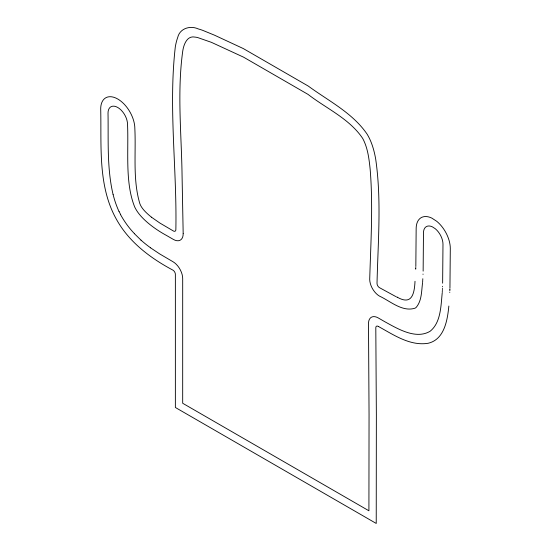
<?xml version="1.0" encoding="UTF-8"?>
<svg xmlns="http://www.w3.org/2000/svg" width="551" height="551" viewBox="0 0 551 551"><rect width="100%" height="100%" fill="white"/><g stroke="black" fill="none" stroke-linecap="round" stroke-linejoin="round"><path stroke-width="0.83" d="M183.173 233.507L182.057 175.032C181.472 133.976 177.091 92.478 182.67 51.594C183.531 45.216 186.699 35.34 195.026 37.096A43.405 25.064 60 0 1 196.108 37.248L196.762 37.358A56.746 32.764 60 0 1 197.589 37.523L211.426 42.344L243.563 57.166L308.037 94.393C326.364 108.526 349.444 118.706 362.703 138.432C367.799 147.902 369.067 158.84 370.169 169.377C373.103 205.371 370.857 241.545 369.762 277.566L369.707 279.433A13.789 7.962 60 0 0 379.46 296.094C390.225 301.053 402.333 312.307 415.061 308.174A19.34 11.165 60 0 0 415.516 307.892L416.095 307.444A20.573 11.881 60 0 0 416.294 307.265C421.942 300.543 421.453 290.818 422.589 282.622M183.173 233.59L183.077 235.325A13.796 7.962 60 0 1 173.42 239.451L166.533 235.477C154.921 229.202 141.545 219.257 135.939 209.325A19.34 11.165 60 0 1 135.484 208.519L134.919 207.438A20.573 11.881 60 0 1 134.706 207.004C124.836 182.574 128.741 151.008 127.529 124.368A13.796 7.962 60 0 0 117.769 107.479A13.796 7.962 60 0 0 108.017 113.107C108.492 140.23 106.804 167.883 113.079 194.517M415.833 266.56L416.157 228.706A24.141 13.94 60 0 1 431.86 218.127L436.736 221.302A24.141 13.94 60 0 1 450.298 248.418L449.947 287.787M423.14 271.126L423.471 232.928A13.796 7.962 60 0 1 432.445 226.881L435.235 228.699A13.796 7.962 60 0 1 442.983 244.189L442.639 283.173M415.805 267.504L415.791 267.91M449.919 288.683L449.898 289.13M415.778 268.179L415.764 268.578M449.892 289.427L449.878 289.874M415.757 268.847L415.743 269.246M449.864 290.177L449.85 290.625M423.023 274.419L423.037 274.054M442.515 286.678L442.529 286.286M449.788 292.085L449.774 292.491M442.439 288.49L442.453 288.139M442.391 289.557L442.405 289.206M442.336 290.625L442.357 290.274M422.824 278.744L422.769 279.722M442.301 291.341L442.239 292.409M422.734 280.369L422.631 281.981M442.198 293.118C440.883 306.149 440.841 322.734 430.076 331.289C415.881 339.664 398.091 329.03 385.011 321.832L378.241 317.927A13.803 7.969 60 0 0 368.536 322.493L368.502 322.948A12.811 7.397 60 0 0 368.495 323.175L369.053 414.579L368.915 510.784L182.684 403.263L182.691 278.71A13.796 7.962 60 0 0 172.931 261.697L159.659 253.915L150.547 247.826M415.006 281.306C414.366 296.032 410.757 304.903 397.25 297.196M448.858 306.039C447.453 320.09 444.45 339.464 428.141 343.28C409.937 346.214 393.421 334.719 378.31 326.412M397.106 297.141L396.479 296.865M395.797 296.562L379.46 287.656A3.451 1.99 60 0 1 377.022 283.31C377.979 241.999 381.636 200.254 375.699 159.156C374.177 150.499 371.76 141.841 367.186 134.265C352.654 112.907 328.658 101.005 308.291 86.087L243.308 48.571L214.477 35.174L202.623 30.312A108.285 62.518 60 0 0 198.215 28.9C190.178 25.25 179.716 28.37 177.67 37.599A74.44 42.978 60 0 0 176.237 42.399A103.919 59.997 60 0 0 175.335 46.677C168.324 107.417 177.036 168.661 175.859 229.602A3.451 1.99 60 0 1 173.413 231L159.907 223.072L151.504 217.218M151.456 217.184C145.464 212.342 141.393 208.092 139.809 203.553C132.619 179.357 136.063 153.398 134.843 128.597A24.141 13.94 60 0 0 117.769 99.028A24.141 13.94 60 0 0 100.702 108.884C101.604 145.905 97.575 186.52 116.853 220.063C129.437 242.433 150.671 258.274 172.931 270.142A3.451 1.99 60 0 1 175.37 274.398L175.37 407.485L376.23 523.45L376.361 414.862L375.803 327.742A3.451 1.99 60 0 1 378.241 326.371M140.98 240.133L134.403 233.7M120.697 214.683L119.085 211.467M119.009 211.488A59.336 34.258 60 0 1 113.134 194.531M134.43 233.631A54.315 31.359 60 0 1 120.607 214.732M150.554 247.805A98.643 56.953 60 0 1 140.98 240.146"/></g></svg>
